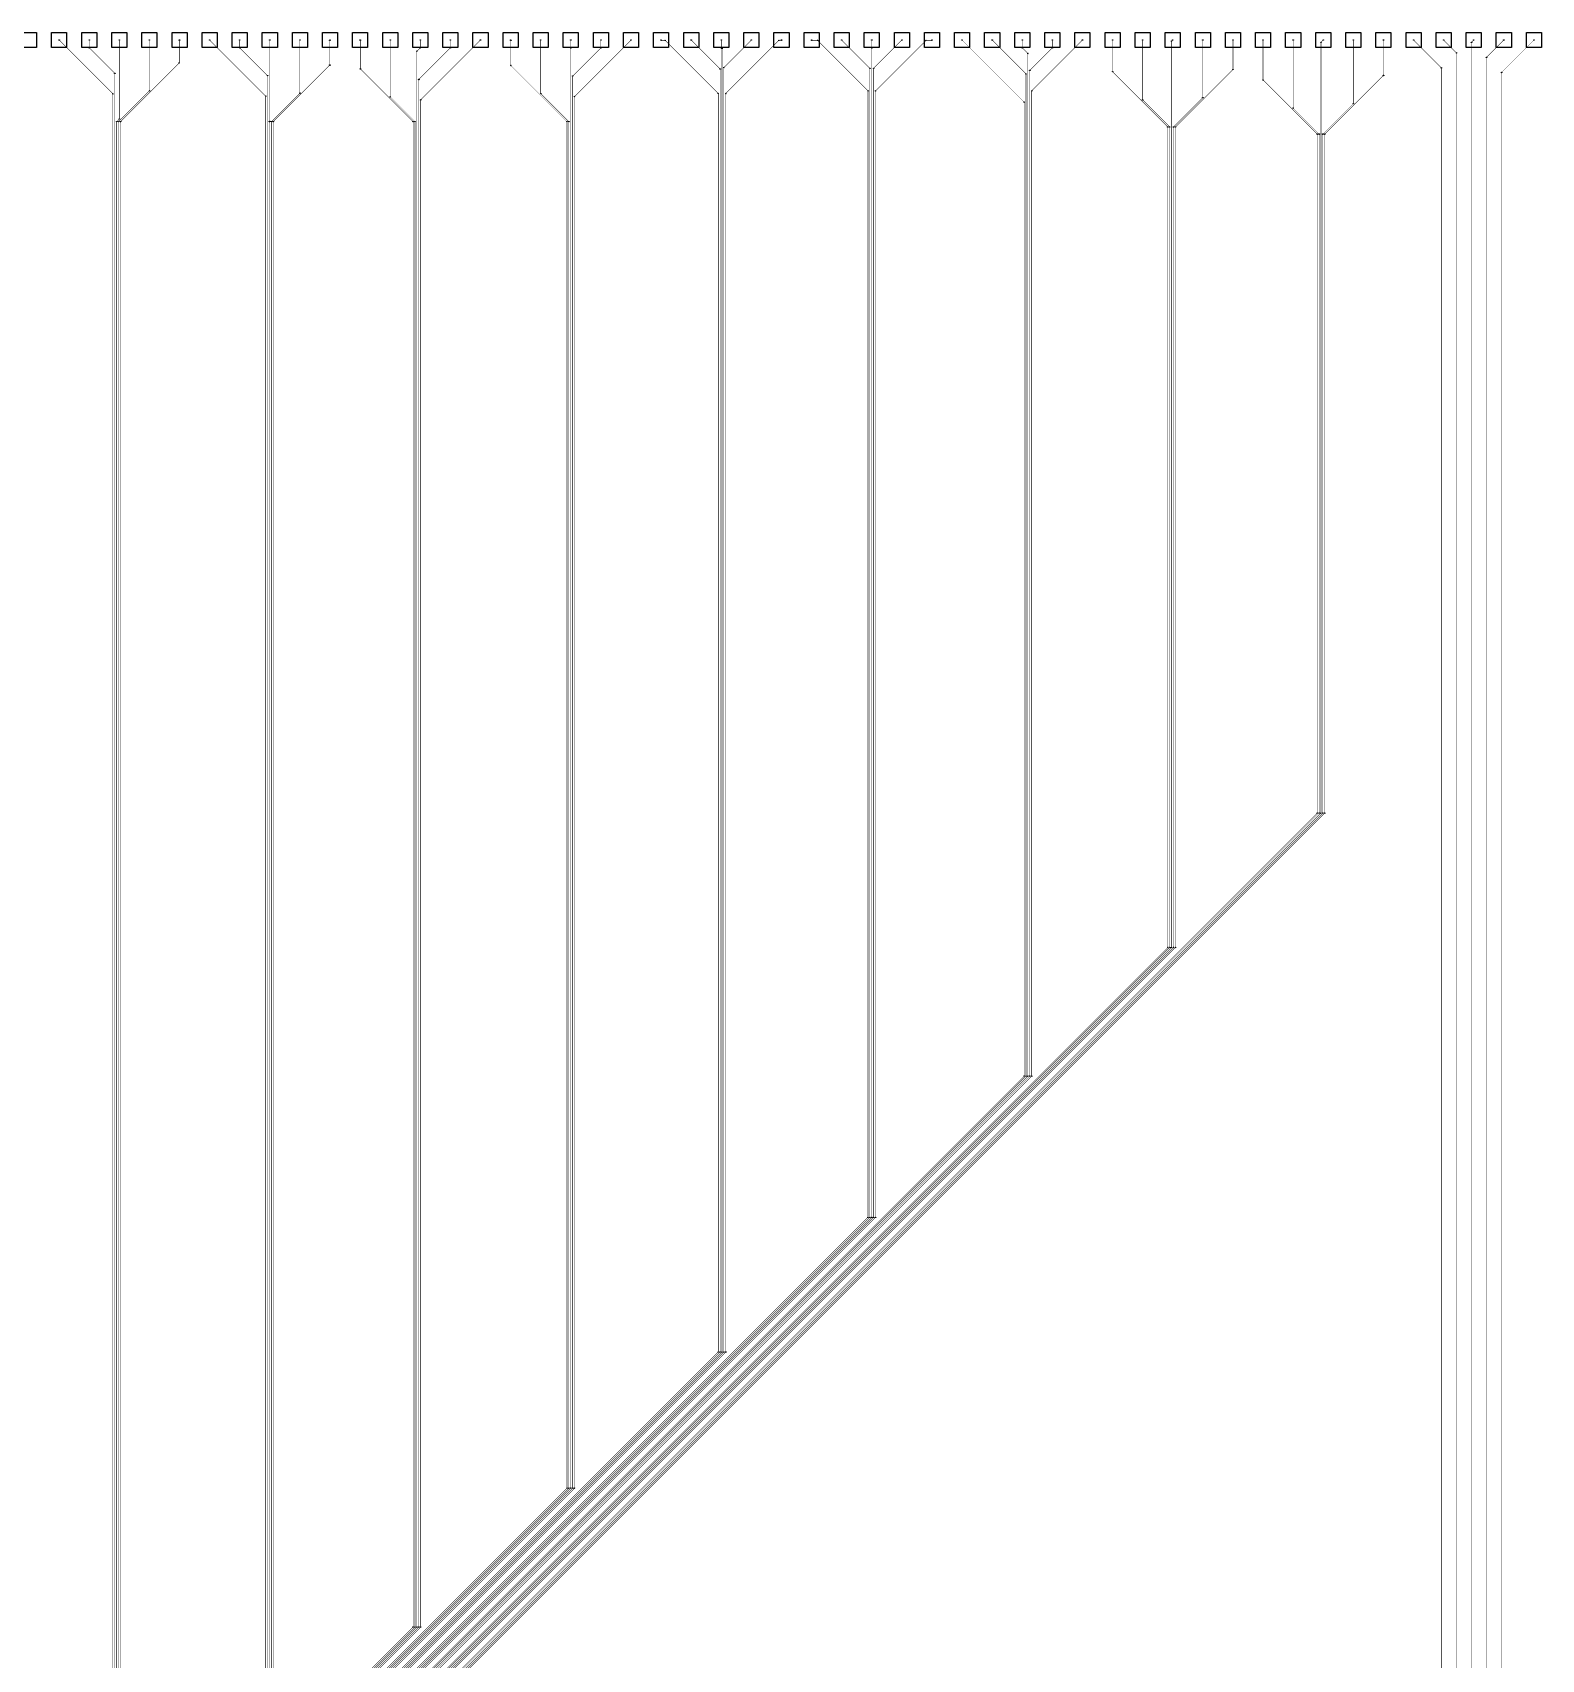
# Model space of a CAD drawing. Extents: x -21730 to 22170, y -18094 to 18606.
# Drawn here: x 243 to 10270, y 7795 to 18606 of the extents above; entities that cross this region are included whole.
import ezdxf

# ---------------------------------------------------------------- set-up
doc = ezdxf.new("R2010")
doc.units = 0
doc.layers.add('L0D0_0', color=1, linetype='CONTINUOUS')

# ---------------------------------------------------------------- blocks, each defined once
blk = doc.blocks.new('BOND_PADS__100__4')
at = {"layer": 'L0D0_0'}
for points in [[(-4, 99.5), (-4, 100.5), (-3, 100.5), (-3, 99.5)], [(-4, 97.5), (-4, 98.5), (-3, 98.5), (-3, 97.5)], [(-4, 95.5), (-4, 96.5), (-3, 96.5), (-3, 95.5)], [(-4, 93.5), (-4, 94.5), (-3, 94.5), (-3, 93.5)], [(-4, 91.5), (-4, 92.5), (-3, 92.5), (-3, 91.5)], [(-4, 89.5), (-4, 90.5), (-3, 90.5), (-3, 89.5)], [(-4, 87.5), (-4, 88.5), (-3, 88.5), (-3, 87.5)], [(-4, 85.5), (-4, 86.5), (-3, 86.5), (-3, 85.5)], [(-4, 83.5), (-4, 84.5), (-3, 84.5), (-3, 83.5)], [(-4, 81.5), (-4, 82.5), (-3, 82.5), (-3, 81.5)], [(-4, 79.5), (-4, 80.5), (-3, 80.5), (-3, 79.5)], [(-4, 77.5), (-4, 78.5), (-3, 78.5), (-3, 77.5)], [(-4, 75.5), (-4, 76.5), (-3, 76.5), (-3, 75.5)], [(-4, 73.5), (-4, 74.5), (-3, 74.5), (-3, 73.5)], [(-4, 71.5), (-4, 72.5), (-3, 72.5), (-3, 71.5)], [(-4, 69.5), (-4, 70.5), (-3, 70.5), (-3, 69.5)], [(-4, 67.5), (-4, 68.5), (-3, 68.5), (-3, 67.5)], [(-4, 65.5), (-4, 66.5), (-3, 66.5), (-3, 65.5)], [(-4, 63.5), (-4, 64.5), (-3, 64.5), (-3, 63.5)], [(-4, 61.5), (-4, 62.5), (-3, 62.5), (-3, 61.5)], [(-4, 59.5), (-4, 60.5), (-3, 60.5), (-3, 59.5)], [(-4, 57.5), (-4, 58.5), (-3, 58.5), (-3, 57.5)], [(-4, 55.5), (-4, 56.5), (-3, 56.5), (-3, 55.5)], [(-4, 53.5), (-4, 54.5), (-3, 54.5), (-3, 53.5)], [(-4, 51.5), (-4, 52.5), (-3, 52.5), (-3, 51.5)], [(-4, 49.5), (-4, 50.5), (-3, 50.5), (-3, 49.5)], [(-4, 47.5), (-4, 48.5), (-3, 48.5), (-3, 47.5)], [(-4, 45.5), (-4, 46.5), (-3, 46.5), (-3, 45.5)], [(-4, 43.5), (-4, 44.5), (-3, 44.5), (-3, 43.5)], [(-4, 41.5), (-4, 42.5), (-3, 42.5), (-3, 41.5)], [(-4, 39.5), (-4, 40.5), (-3, 40.5), (-3, 39.5)], [(-4, 37.5), (-4, 38.5), (-3, 38.5), (-3, 37.5)], [(-4, 35.5), (-4, 36.5), (-3, 36.5), (-3, 35.5)], [(-4, 33.5), (-4, 34.5), (-3, 34.5), (-3, 33.5)], [(-4, 31.5), (-4, 32.5), (-3, 32.5), (-3, 31.5)], [(-4, 29.5), (-4, 30.5), (-3, 30.5), (-3, 29.5)], [(-4, 27.5), (-4, 28.5), (-3, 28.5), (-3, 27.5)], [(-4, 25.5), (-4, 26.5), (-3, 26.5), (-3, 25.5)], [(-4, 23.5), (-4, 24.5), (-3, 24.5), (-3, 23.5)], [(-4, 21.5), (-4, 22.5), (-3, 22.5), (-3, 21.5)], [(-4, 19.5), (-4, 20.5), (-3, 20.5), (-3, 19.5)], [(-4, 17.5), (-4, 18.5), (-3, 18.5), (-3, 17.5)], [(-4, 15.5), (-4, 16.5), (-3, 16.5), (-3, 15.5)], [(-4, 13.5), (-4, 14.5), (-3, 14.5), (-3, 13.5)], [(-4, 11.5), (-4, 12.5), (-3, 12.5), (-3, 11.5)], [(-4, 9.5), (-4, 10.5), (-3, 10.5), (-3, 9.5)], [(-4, 7.5), (-4, 8.5), (-3, 8.5), (-3, 7.5)], [(-4, 5.5), (-4, 6.5), (-3, 6.5), (-3, 5.5)], [(-4, 3.5), (-4, 4.5), (-3, 4.5), (-3, 3.5)], [(-4, 1.5), (-4, 2.5), (-3, 2.5), (-3, 1.5)], [(-4, -0.5), (-4, 0.5), (-3, 0.5), (-3, -0.5)]]:
    blk.add_lwpolyline(points, close=True, dxfattribs=at)

msp = doc.modelspace()

# ---------------------------------------------------------------- linework, layer by layer
at = {"layer": 'L0D0_0', "const_width": 3}
for points in [[(420, 18556), (777.5, 18198.5)], [(620, 18504.5), (620, 18556)], [(620, 18504.5), (790, 18334.5)], [(820, 18031), (820, 18556)], [(1020, 18218.5), (1020, 18556)], [(1218.5, 18554.5), (1220, 18556)], [(1218.5, 18404.5), (1218.5, 18554.5)], [(1420, 18556), (1792.5, 18183.5)], [(1620, 18504.5), (1620, 18556)], [(1620, 18504.5), (1805, 18319.5)], [(1820, 18016), (1820, 18556)], [(2020, 18203.5), (2020, 18556)], [(2218.5, 18554.5), (2220, 18556)], [(2218.5, 18389.5), (2218.5, 18554.5)], [(2420, 18556), (2421.5, 18554.5)], [(2421.5, 18364.5), (2421.5, 18554.5)], [(2620, 18178.5), (2620, 18556)], [(2797.5, 18482), (2820, 18504.5)], [(2810, 18294.5), (3020, 18504.5)], [(2820, 18504.5), (2820, 18556)], [(2822.5, 18158.5), (3220, 18556)], [(3020, 18504.5), (3020, 18556)], [(3420, 18556), (3421.5, 18554.5)], [(3421.5, 18387), (3421.5, 18554.5)], [(3620, 18201), (3620, 18556)], [(3820, 18504.5), (3820, 18556)], [(3820, 8933.5), (3820, 18504.5)], [(3820, 18504.5), (3820, 18504.5)], [(3832.5, 18317), (4020, 18504.5)], [(3845, 18181), (4220, 18556)], [(4020, 18504.5), (4020, 18556)], [(4420, 18556), (4421.5, 18554.5)], [(4421.5, 18554.5), (4446.5, 18554.5)], [(4446.5, 18554.5), (4800, 18201)], [(4620, 18556), (4812.5, 18363.5)], [(4820, 18504.5), (4820, 18556)], [(4820, 18504.5), (4825, 18499.5)], [(4825, 9838.5), (4825, 18499.5)], [(4837.5, 18373.5), (5020, 18556)], [(4850, 18201), (5203.5, 18554.5)], [(5203.5, 18554.5), (5218.5, 18554.5)], [(5218.5, 18554.5), (5220, 18556)], [(5420, 18556), (5421.5, 18554.5)], [(5421.5, 18554.5), (5459, 18554.5)], [(5459, 18554.5), (5795, 18218.5)], [(5620, 18556), (5807.5, 18368.5)], [(5820, 18504.5), (5820, 18556)], [(5820, 10733.5), (5820, 18504.5)], [(5820, 18504.5), (5820, 18504.5)], [(5832.5, 18368.5), (6020, 18556)], [(5845, 18218.5), (6181, 18554.5)], [(6181, 18554.5), (6218.5, 18554.5)], [(6218.5, 18554.5), (6220, 18556)], [(6420, 18556), (6832.6, 18143.4)], [(6620, 18556), (6845.1, 18330.9)], [(6820, 18504.5), (6820, 18556)], [(6820, 18504.5), (6857.6, 18466.9)], [(6870.1, 18354.6), (7020, 18504.5)], [(6882.6, 18218.6), (7220, 18556)], [(7020, 18504.5), (7020, 18556)], [(7420, 18346), (7420, 18556)], [(7620, 18158.5), (7620, 18556)], [(7812.5, 18548.5), (7820, 18556)], [(7812.5, 12526), (7812.5, 18548.5)], [(8020, 18173.5), (8020, 18556)], [(8220, 18361), (8220, 18556)], [(8420, 18291), (8420, 18556)], [(8620, 18103.5), (8620, 18556)], [(8805, 18541), (8820, 18556)], [(8805, 13418.5), (8805, 18541)], [(9020, 18133.5), (9020, 18556)], [(9220, 18321), (9220, 18556)], [(9420, 18556), (9605, 18371)], [(9620, 18556), (9705, 18471)], [(9805, 18541), (9820, 18556)], [(9805, 6041), (9805, 18541)], [(9905, 18441), (10020, 18556)], [(10005, 18341), (10220, 18556)], [(827.5, 18013.5), (1218.5, 18404.5)], [(1842.5, 18013.5), (2218.5, 18389.5)], [(2797.5, 8011), (2797.5, 18482)], [(3421.5, 18387), (3795, 18013.5)], [(6857.6, 11671.1), (6857.6, 18466.9)], [(9705, 6047.5), (9705, 18471)], [(9905, 6041), (9905, 18441)], [(790, 6216), (790, 18334.5)], [(1805, 7131), (1805, 18319.5)], [(2421.5, 18364.5), (2772.5, 18013.5)], [(2810, 8011), (2810, 18294.5)], [(3832.5, 8933.5), (3832.5, 18317)], [(4812.5, 9838.5), (4812.5, 18363.5)], [(4837.5, 9838.5), (4837.5, 18373.5)], [(5807.5, 10733.5), (5807.5, 18368.5)], [(5832.5, 10733.5), (5832.5, 18368.5)], [(6845.1, 11671.1), (6845.1, 18330.9)], [(6870.1, 11671.1), (6870.1, 18354.6)], [(7420, 18346), (7787.5, 17978.5)], [(7837.5, 17978.5), (8220, 18361)], [(8420, 18291), (8780, 17931)], [(8830, 17931), (9220, 18321)], [(9605, 6047.5), (9605, 18371)], [(10005, 6041), (10005, 18341)], [(777.5, 6216), (777.5, 18198.5)], [(815, 18013.5), (1020, 18218.5)], [(1792.5, 7131), (1792.5, 18183.5)], [(1830, 18013.5), (2020, 18203.5)], [(2620, 18178.5), (2785, 18013.5)], [(3620, 18201), (3807.5, 18013.5)], [(3845, 8933.5), (3845, 18181)], [(4800, 9838.5), (4800, 18201)], [(4850, 9838.5), (4850, 18201)], [(5795, 10733.5), (5795, 18218.5)], [(5845, 10733.5), (5845, 18218.5)], [(6882.6, 11671.1), (6882.6, 18218.6)], [(7825, 17978.5), (8020, 18173.5)], [(2822.5, 8011), (2822.5, 18158.5)], [(6832.6, 11671.1), (6832.6, 18143.4)], [(7620, 18158.5), (7800, 17978.5)], [(8620, 18103.5), (8792.5, 17931)], [(8817.5, 17931), (9020, 18133.5)], [(802.5, 18013.5), (820, 18031)], [(802.5, 6216), (802.5, 18013.5)], [(815, 6216), (815, 18013.5)], [(827.5, 6216), (827.5, 18013.5)], [(1817.5, 18013.5), (1820, 18016)], [(1817.5, 7131), (1817.5, 18013.5)], [(1830, 7131), (1830, 18013.5)], [(1842.5, 7131), (1842.5, 18013.5)], [(2772.5, 8011), (2772.5, 18013.5)], [(2785, 8011), (2785, 18013.5)], [(3795, 8933.5), (3795, 18013.5)], [(3807.5, 8933.5), (3807.5, 18013.5)], [(7787.5, 12526), (7787.5, 17978.5)], [(7800, 12526), (7800, 17978.5)], [(7825, 12526), (7825, 17978.5)], [(7837.5, 12526), (7837.5, 17978.5)], [(8780, 13418.5), (8780, 17931)], [(8792.5, 13418.5), (8792.5, 17931)], [(8817.5, 13418.5), (8817.5, 17931)], [(8830, 13418.5), (8830, 17931)], [(1095, 5733.5), (8780, 13418.5)], [(1107.5, 5733.5), (8792.5, 13418.5)], [(1120, 5733.5), (8805, 13418.5)], [(1132.5, 5733.5), (8817.5, 13418.5)], [(1145, 5733.5), (8830, 13418.5)], [(995, 5733.5), (7787.5, 12526)], [(1007.5, 5733.5), (7800, 12526)], [(1020, 5733.5), (7812.5, 12526)], [(1032.5, 5733.5), (7825, 12526)], [(1045, 5733.5), (7837.5, 12526)], [(895, 5733.5), (6832.6, 11671.1)], [(907.5, 5733.5), (6845.1, 11671.1)], [(920, 5733.5), (6857.6, 11671.1)], [(932.5, 5733.5), (6870.1, 11671.1)], [(945, 5733.5), (6882.6, 11671.1)], [(795, 5733.5), (5795, 10733.5)], [(807.5, 5733.5), (5807.5, 10733.5)], [(820, 5733.5), (5820, 10733.5)], [(832.5, 5733.5), (5832.5, 10733.5)], [(845, 5733.5), (5845, 10733.5)], [(695, 5733.5), (4800, 9838.5)], [(707.5, 5733.5), (4812.5, 9838.5)], [(720, 5733.5), (4825, 9838.5)], [(732.5, 5733.5), (4837.5, 9838.5)], [(745, 5733.5), (4850, 9838.5)], [(595, 5733.5), (3795, 8933.5)], [(607.5, 5733.5), (3807.5, 8933.5)], [(620, 5733.5), (3820, 8933.5)], [(632.5, 5733.5), (3832.5, 8933.5)], [(645, 5733.5), (3845, 8933.5)], [(495, 5733.5), (2772.5, 8011)], [(507.5, 5733.5), (2785, 8011)], [(520, 5733.5), (2797.5, 8011)], [(532.5, 5733.5), (2810, 8011)], [(545, 5733.5), (2822.5, 8011)]]:
    msp.add_lwpolyline(points, dxfattribs=at)
at = {"layer": 'L0D0_0'}
for points in [[(420, 18554.3), (418.6, 18555.2), (418.6, 18556.8), (420, 18557.7), (421.5, 18556.8), (421.5, 18555.2)], [(620, 18554.3), (618.6, 18555.2), (618.6, 18556.8), (620, 18557.7), (621.5, 18556.8), (621.5, 18555.2)], [(620, 18502.8), (618.6, 18503.7), (618.6, 18505.3), (620, 18506.2), (621.5, 18505.3), (621.5, 18503.7)], [(620, 18502.8), (618.6, 18503.7), (618.6, 18505.3), (620, 18506.2), (621.5, 18505.3), (621.5, 18503.7)], [(820, 18554.3), (818.6, 18555.2), (818.6, 18556.8), (820, 18557.7), (821.5, 18556.8), (821.5, 18555.2)], [(1020, 18554.3), (1018.6, 18555.2), (1018.6, 18556.8), (1020, 18557.7), (1021.5, 18556.8), (1021.5, 18555.2)], [(1218.5, 18552.8), (1217.1, 18553.7), (1217.1, 18555.3), (1218.5, 18556.2), (1220, 18555.3), (1220, 18553.7)], [(1218.5, 18552.8), (1217.1, 18553.7), (1217.1, 18555.3), (1218.5, 18556.2), (1220, 18555.3), (1220, 18553.7)], [(1220, 18554.3), (1218.6, 18555.2), (1218.6, 18556.8), (1220, 18557.7), (1221.5, 18556.8), (1221.5, 18555.2)], [(1420, 18554.3), (1418.6, 18555.2), (1418.6, 18556.8), (1420, 18557.7), (1421.5, 18556.8), (1421.5, 18555.2)], [(1620, 18554.3), (1618.6, 18555.2), (1618.6, 18556.8), (1620, 18557.7), (1621.5, 18556.8), (1621.5, 18555.2)], [(1620, 18502.8), (1618.6, 18503.7), (1618.6, 18505.3), (1620, 18506.2), (1621.5, 18505.3), (1621.5, 18503.7)], [(1620, 18502.8), (1618.6, 18503.7), (1618.6, 18505.3), (1620, 18506.2), (1621.5, 18505.3), (1621.5, 18503.7)], [(1820, 18554.3), (1818.6, 18555.2), (1818.6, 18556.8), (1820, 18557.7), (1821.5, 18556.8), (1821.5, 18555.2)], [(2020, 18554.3), (2018.6, 18555.2), (2018.6, 18556.8), (2020, 18557.7), (2021.5, 18556.8), (2021.5, 18555.2)], [(2218.5, 18552.8), (2217.1, 18553.7), (2217.1, 18555.3), (2218.5, 18556.2), (2220, 18555.3), (2220, 18553.7)], [(2218.5, 18552.8), (2217.1, 18553.7), (2217.1, 18555.3), (2218.5, 18556.2), (2220, 18555.3), (2220, 18553.7)], [(2220, 18554.3), (2218.6, 18555.2), (2218.6, 18556.8), (2220, 18557.7), (2221.5, 18556.8), (2221.5, 18555.2)], [(2420, 18554.3), (2418.6, 18555.2), (2418.6, 18556.8), (2420, 18557.7), (2421.5, 18556.8), (2421.5, 18555.2)], [(2421.5, 18552.8), (2420.1, 18553.7), (2420.1, 18555.3), (2421.5, 18556.2), (2423, 18555.3), (2423, 18553.7)], [(2421.5, 18552.8), (2420.1, 18553.7), (2420.1, 18555.3), (2421.5, 18556.2), (2423, 18555.3), (2423, 18553.7)], [(2620, 18554.3), (2618.6, 18555.2), (2618.6, 18556.8), (2620, 18557.7), (2621.5, 18556.8), (2621.5, 18555.2)], [(2820, 18554.3), (2818.6, 18555.2), (2818.6, 18556.8), (2820, 18557.7), (2821.5, 18556.8), (2821.5, 18555.2)], [(2820, 18502.8), (2818.6, 18503.7), (2818.6, 18505.3), (2820, 18506.2), (2821.5, 18505.3), (2821.5, 18503.7)], [(2820, 18502.8), (2818.6, 18503.7), (2818.6, 18505.3), (2820, 18506.2), (2821.5, 18505.3), (2821.5, 18503.7)], [(3020, 18554.3), (3018.6, 18555.2), (3018.6, 18556.8), (3020, 18557.7), (3021.5, 18556.8), (3021.5, 18555.2)], [(3020, 18502.8), (3018.6, 18503.7), (3018.6, 18505.3), (3020, 18506.2), (3021.5, 18505.3), (3021.5, 18503.7)], [(3020, 18502.8), (3018.6, 18503.7), (3018.6, 18505.3), (3020, 18506.2), (3021.5, 18505.3), (3021.5, 18503.7)], [(3220, 18554.3), (3218.6, 18555.2), (3218.6, 18556.8), (3220, 18557.7), (3221.5, 18556.8), (3221.5, 18555.2)], [(3420, 18554.3), (3418.6, 18555.2), (3418.6, 18556.8), (3420, 18557.7), (3421.5, 18556.8), (3421.5, 18555.2)], [(3421.5, 18552.8), (3420.1, 18553.7), (3420.1, 18555.3), (3421.5, 18556.2), (3423, 18555.3), (3423, 18553.7)], [(3421.5, 18552.8), (3420.1, 18553.7), (3420.1, 18555.3), (3421.5, 18556.2), (3423, 18555.3), (3423, 18553.7)], [(3620, 18554.3), (3618.6, 18555.2), (3618.6, 18556.8), (3620, 18557.7), (3621.5, 18556.8), (3621.5, 18555.2)], [(3820, 18554.3), (3818.6, 18555.2), (3818.6, 18556.8), (3820, 18557.7), (3821.5, 18556.8), (3821.5, 18555.2)], [(3820, 18502.8), (3818.6, 18503.7), (3818.6, 18505.3), (3820, 18506.2), (3821.5, 18505.3), (3821.5, 18503.7)], [(3820, 18502.8), (3818.6, 18503.7), (3818.6, 18505.3), (3820, 18506.2), (3821.5, 18505.3), (3821.5, 18503.7)], [(3820, 18502.8), (3818.6, 18503.7), (3818.6, 18505.3), (3820, 18506.2), (3821.5, 18505.3), (3821.5, 18503.7)], [(3820, 18502.8), (3818.6, 18503.7), (3818.6, 18505.3), (3820, 18506.2), (3821.5, 18505.3), (3821.5, 18503.7)], [(4020, 18554.3), (4018.6, 18555.2), (4018.6, 18556.8), (4020, 18557.7), (4021.5, 18556.8), (4021.5, 18555.2)], [(4020, 18502.8), (4018.6, 18503.7), (4018.6, 18505.3), (4020, 18506.2), (4021.5, 18505.3), (4021.5, 18503.7)], [(4020, 18502.8), (4018.6, 18503.7), (4018.6, 18505.3), (4020, 18506.2), (4021.5, 18505.3), (4021.5, 18503.7)], [(4220, 18554.3), (4218.6, 18555.2), (4218.6, 18556.8), (4220, 18557.7), (4221.5, 18556.8), (4221.5, 18555.2)], [(4420, 18554.3), (4418.6, 18555.2), (4418.6, 18556.8), (4420, 18557.7), (4421.5, 18556.8), (4421.5, 18555.2)], [(4421.5, 18552.8), (4420.1, 18553.7), (4420.1, 18555.3), (4421.5, 18556.2), (4423, 18555.3), (4423, 18553.7)], [(4421.5, 18552.8), (4420.1, 18553.7), (4420.1, 18555.3), (4421.5, 18556.2), (4423, 18555.3), (4423, 18553.7)], [(4446.5, 18552.8), (4445.1, 18553.7), (4445.1, 18555.3), (4446.5, 18556.2), (4448, 18555.3), (4448, 18553.7)], [(4446.5, 18552.8), (4445.1, 18553.7), (4445.1, 18555.3), (4446.5, 18556.2), (4448, 18555.3), (4448, 18553.7)], [(4620, 18554.3), (4618.6, 18555.2), (4618.6, 18556.8), (4620, 18557.7), (4621.5, 18556.8), (4621.5, 18555.2)], [(4820, 18554.3), (4818.6, 18555.2), (4818.6, 18556.8), (4820, 18557.7), (4821.5, 18556.8), (4821.5, 18555.2)], [(4820, 18502.8), (4818.6, 18503.7), (4818.6, 18505.3), (4820, 18506.2), (4821.5, 18505.3), (4821.5, 18503.7)], [(4820, 18502.8), (4818.6, 18503.7), (4818.6, 18505.3), (4820, 18506.2), (4821.5, 18505.3), (4821.5, 18503.7)], [(4825, 18497.8), (4823.6, 18498.7), (4823.6, 18500.3), (4825, 18501.2), (4826.5, 18500.3), (4826.5, 18498.7)], [(4825, 18497.8), (4823.6, 18498.7), (4823.6, 18500.3), (4825, 18501.2), (4826.5, 18500.3), (4826.5, 18498.7)], [(5020, 18554.3), (5018.6, 18555.2), (5018.6, 18556.8), (5020, 18557.7), (5021.5, 18556.8), (5021.5, 18555.2)], [(5203.5, 18552.8), (5202, 18553.7), (5202, 18555.3), (5203.5, 18556.2), (5204.9, 18555.3), (5204.9, 18553.7)], [(5203.5, 18552.8), (5202, 18553.7), (5202, 18555.3), (5203.5, 18556.2), (5204.9, 18555.3), (5204.9, 18553.7)], [(5218.5, 18552.8), (5217.1, 18553.7), (5217.1, 18555.3), (5218.5, 18556.2), (5220, 18555.3), (5220, 18553.7)], [(5218.5, 18552.8), (5217.1, 18553.7), (5217.1, 18555.3), (5218.5, 18556.2), (5220, 18555.3), (5220, 18553.7)], [(5220, 18554.3), (5218.6, 18555.2), (5218.6, 18556.8), (5220, 18557.7), (5221.5, 18556.8), (5221.5, 18555.2)], [(5420, 18554.3), (5418.6, 18555.2), (5418.6, 18556.8), (5420, 18557.7), (5421.5, 18556.8), (5421.5, 18555.2)], [(5421.5, 18552.8), (5420.1, 18553.7), (5420.1, 18555.3), (5421.5, 18556.2), (5423, 18555.3), (5423, 18553.7)], [(5421.5, 18552.8), (5420.1, 18553.7), (5420.1, 18555.3), (5421.5, 18556.2), (5423, 18555.3), (5423, 18553.7)], [(5459, 18552.8), (5457.6, 18553.7), (5457.6, 18555.3), (5459, 18556.2), (5460.5, 18555.3), (5460.5, 18553.7)], [(5459, 18552.8), (5457.6, 18553.7), (5457.6, 18555.3), (5459, 18556.2), (5460.5, 18555.3), (5460.5, 18553.7)], [(5620, 18554.3), (5618.6, 18555.2), (5618.6, 18556.8), (5620, 18557.7), (5621.5, 18556.8), (5621.5, 18555.2)], [(5820, 18554.3), (5818.6, 18555.2), (5818.6, 18556.8), (5820, 18557.7), (5821.5, 18556.8), (5821.5, 18555.2)], [(5820, 18502.8), (5818.6, 18503.7), (5818.6, 18505.3), (5820, 18506.2), (5821.5, 18505.3), (5821.5, 18503.7)], [(5820, 18502.8), (5818.6, 18503.7), (5818.6, 18505.3), (5820, 18506.2), (5821.5, 18505.3), (5821.5, 18503.7)], [(5820, 18502.8), (5818.6, 18503.7), (5818.6, 18505.3), (5820, 18506.2), (5821.5, 18505.3), (5821.5, 18503.7)], [(5820, 18502.8), (5818.6, 18503.7), (5818.6, 18505.3), (5820, 18506.2), (5821.5, 18505.3), (5821.5, 18503.7)], [(6020, 18554.3), (6018.6, 18555.2), (6018.6, 18556.8), (6020, 18557.7), (6021.5, 18556.8), (6021.5, 18555.2)], [(6181, 18552.8), (6179.5, 18553.7), (6179.5, 18555.3), (6181, 18556.2), (6182.4, 18555.3), (6182.4, 18553.7)], [(6181, 18552.8), (6179.5, 18553.7), (6179.5, 18555.3), (6181, 18556.2), (6182.4, 18555.3), (6182.4, 18553.7)], [(6218.5, 18552.8), (6217.1, 18553.7), (6217.1, 18555.3), (6218.5, 18556.2), (6220, 18555.3), (6220, 18553.7)], [(6218.5, 18552.8), (6217.1, 18553.7), (6217.1, 18555.3), (6218.5, 18556.2), (6220, 18555.3), (6220, 18553.7)], [(6220, 18554.3), (6218.6, 18555.2), (6218.6, 18556.8), (6220, 18557.7), (6221.5, 18556.8), (6221.5, 18555.2)], [(6420, 18554.3), (6418.6, 18555.2), (6418.6, 18556.8), (6420, 18557.7), (6421.5, 18556.8), (6421.5, 18555.2)], [(6620, 18554.3), (6618.6, 18555.2), (6618.6, 18556.8), (6620, 18557.7), (6621.5, 18556.8), (6621.5, 18555.2)], [(6820, 18554.3), (6818.6, 18555.2), (6818.6, 18556.8), (6820, 18557.7), (6821.5, 18556.8), (6821.5, 18555.2)], [(6820, 18502.8), (6818.6, 18503.7), (6818.6, 18505.3), (6820, 18506.2), (6821.5, 18505.3), (6821.5, 18503.7)], [(6820, 18502.8), (6818.6, 18503.7), (6818.6, 18505.3), (6820, 18506.2), (6821.5, 18505.3), (6821.5, 18503.7)], [(7020, 18554.3), (7018.6, 18555.2), (7018.6, 18556.8), (7020, 18557.7), (7021.5, 18556.8), (7021.5, 18555.2)], [(7020, 18502.8), (7018.6, 18503.7), (7018.6, 18505.3), (7020, 18506.2), (7021.5, 18505.3), (7021.5, 18503.7)], [(7020, 18502.8), (7018.6, 18503.7), (7018.6, 18505.3), (7020, 18506.2), (7021.5, 18505.3), (7021.5, 18503.7)], [(7220, 18554.3), (7218.6, 18555.2), (7218.6, 18556.8), (7220, 18557.7), (7221.5, 18556.8), (7221.5, 18555.2)], [(7420, 18554.3), (7418.6, 18555.2), (7418.6, 18556.8), (7420, 18557.7), (7421.5, 18556.8), (7421.5, 18555.2)], [(7620, 18554.3), (7618.6, 18555.2), (7618.6, 18556.8), (7620, 18557.7), (7621.5, 18556.8), (7621.5, 18555.2)], [(7812.5, 18546.8), (7811, 18547.7), (7811, 18549.3), (7812.5, 18550.2), (7813.9, 18549.3), (7813.9, 18547.7)], [(7812.5, 18546.8), (7811, 18547.7), (7811, 18549.3), (7812.5, 18550.2), (7813.9, 18549.3), (7813.9, 18547.7)], [(7820, 18554.3), (7818.6, 18555.2), (7818.6, 18556.8), (7820, 18557.7), (7821.5, 18556.8), (7821.5, 18555.2)], [(8020, 18554.3), (8018.6, 18555.2), (8018.6, 18556.8), (8020, 18557.7), (8021.5, 18556.8), (8021.5, 18555.2)], [(8220, 18554.3), (8218.6, 18555.2), (8218.6, 18556.8), (8220, 18557.7), (8221.5, 18556.8), (8221.5, 18555.2)], [(8420, 18554.3), (8418.6, 18555.2), (8418.6, 18556.8), (8420, 18557.7), (8421.5, 18556.8), (8421.5, 18555.2)], [(8620, 18554.3), (8618.6, 18555.2), (8618.6, 18556.8), (8620, 18557.7), (8621.5, 18556.8), (8621.5, 18555.2)], [(8805, 18539.3), (8803.5, 18540.2), (8803.5, 18541.8), (8805, 18542.7), (8806.4, 18541.8), (8806.4, 18540.2)], [(8805, 18539.3), (8803.5, 18540.2), (8803.5, 18541.8), (8805, 18542.7), (8806.4, 18541.8), (8806.4, 18540.2)], [(8820, 18554.3), (8818.6, 18555.2), (8818.6, 18556.8), (8820, 18557.7), (8821.5, 18556.8), (8821.5, 18555.2)], [(9020, 18554.3), (9018.6, 18555.2), (9018.6, 18556.8), (9020, 18557.7), (9021.5, 18556.8), (9021.5, 18555.2)], [(9220, 18554.3), (9218.6, 18555.2), (9218.6, 18556.8), (9220, 18557.7), (9221.5, 18556.8), (9221.5, 18555.2)], [(9420, 18554.3), (9418.6, 18555.2), (9418.6, 18556.8), (9420, 18557.7), (9421.5, 18556.8), (9421.5, 18555.2)], [(9620, 18554.3), (9618.6, 18555.2), (9618.6, 18556.8), (9620, 18557.7), (9621.5, 18556.8), (9621.5, 18555.2)], [(9805, 18539.3), (9803.6, 18540.2), (9803.6, 18541.8), (9805, 18542.7), (9806.5, 18541.8), (9806.5, 18540.2)], [(9805, 18539.3), (9803.6, 18540.2), (9803.6, 18541.8), (9805, 18542.7), (9806.5, 18541.8), (9806.5, 18540.2)], [(9820, 18554.3), (9818.6, 18555.2), (9818.6, 18556.8), (9820, 18557.7), (9821.5, 18556.8), (9821.5, 18555.2)], [(10020, 18554.3), (10018.6, 18555.2), (10018.6, 18556.8), (10020, 18557.7), (10021.5, 18556.8), (10021.5, 18555.2)], [(10220, 18554.3), (10218.6, 18555.2), (10218.6, 18556.8), (10220, 18557.7), (10221.5, 18556.8), (10221.5, 18555.2)], [(1218.5, 18402.8), (1217.1, 18403.7), (1217.1, 18405.3), (1218.5, 18406.2), (1220, 18405.3), (1220, 18403.7)], [(1218.5, 18402.8), (1217.1, 18403.7), (1217.1, 18405.3), (1218.5, 18406.2), (1220, 18405.3), (1220, 18403.7)], [(2218.5, 18387.8), (2217.1, 18388.7), (2217.1, 18390.3), (2218.5, 18391.2), (2220, 18390.3), (2220, 18388.7)], [(2218.5, 18387.8), (2217.1, 18388.7), (2217.1, 18390.3), (2218.5, 18391.2), (2220, 18390.3), (2220, 18388.7)], [(2797.5, 18480.3), (2796.1, 18481.2), (2796.1, 18482.8), (2797.5, 18483.7), (2799, 18482.8), (2799, 18481.2)], [(2797.5, 18480.3), (2796.1, 18481.2), (2796.1, 18482.8), (2797.5, 18483.7), (2799, 18482.8), (2799, 18481.2)], [(3421.5, 18385.3), (3420.1, 18386.2), (3420.1, 18387.8), (3421.5, 18388.7), (3423, 18387.8), (3423, 18386.2)], [(3421.5, 18385.3), (3420.1, 18386.2), (3420.1, 18387.8), (3421.5, 18388.7), (3423, 18387.8), (3423, 18386.2)], [(6857.6, 18465.3), (6856.1, 18466.1), (6856.1, 18467.8), (6857.6, 18468.6), (6859, 18467.8), (6859, 18466.1)], [(6857.6, 18465.3), (6856.1, 18466.1), (6856.1, 18467.8), (6857.6, 18468.6), (6859, 18467.8), (6859, 18466.1)], [(9705, 18469.3), (9703.6, 18470.2), (9703.6, 18471.8), (9705, 18472.7), (9706.5, 18471.8), (9706.5, 18470.2)], [(9705, 18469.3), (9703.6, 18470.2), (9703.6, 18471.8), (9705, 18472.7), (9706.5, 18471.8), (9706.5, 18470.2)], [(9905, 18439.3), (9903.6, 18440.2), (9903.6, 18441.8), (9905, 18442.7), (9906.5, 18441.8), (9906.5, 18440.2)], [(9905, 18439.3), (9903.6, 18440.2), (9903.6, 18441.8), (9905, 18442.7), (9906.5, 18441.8), (9906.5, 18440.2)], [(790, 18332.8), (788.5, 18333.7), (788.5, 18335.3), (790, 18336.2), (791.4, 18335.3), (791.4, 18333.7)], [(790, 18332.8), (788.5, 18333.7), (788.5, 18335.3), (790, 18336.2), (791.4, 18335.3), (791.4, 18333.7)], [(1805, 18317.8), (1803.5, 18318.7), (1803.5, 18320.3), (1805, 18321.2), (1806.4, 18320.3), (1806.4, 18318.7)], [(1805, 18317.8), (1803.5, 18318.7), (1803.5, 18320.3), (1805, 18321.2), (1806.4, 18320.3), (1806.4, 18318.7)], [(2421.5, 18362.8), (2420.1, 18363.7), (2420.1, 18365.3), (2421.5, 18366.2), (2423, 18365.3), (2423, 18363.7)], [(2421.5, 18362.8), (2420.1, 18363.7), (2420.1, 18365.3), (2421.5, 18366.2), (2423, 18365.3), (2423, 18363.7)], [(2810, 18292.8), (2808.5, 18293.7), (2808.5, 18295.3), (2810, 18296.2), (2811.4, 18295.3), (2811.4, 18293.7)], [(2810, 18292.8), (2808.5, 18293.7), (2808.5, 18295.3), (2810, 18296.2), (2811.4, 18295.3), (2811.4, 18293.7)], [(3832.5, 18315.3), (3831.1, 18316.2), (3831.1, 18317.8), (3832.5, 18318.7), (3834, 18317.8), (3834, 18316.2)], [(3832.5, 18315.3), (3831.1, 18316.2), (3831.1, 18317.8), (3832.5, 18318.7), (3834, 18317.8), (3834, 18316.2)], [(4812.5, 18361.8), (4811, 18362.7), (4811, 18364.3), (4812.5, 18365.2), (4813.9, 18364.3), (4813.9, 18362.7)], [(4812.5, 18361.8), (4811, 18362.7), (4811, 18364.3), (4812.5, 18365.2), (4813.9, 18364.3), (4813.9, 18362.7)], [(4837.5, 18371.8), (4836.1, 18372.7), (4836.1, 18374.3), (4837.5, 18375.2), (4839, 18374.3), (4839, 18372.7)], [(4837.5, 18371.8), (4836.1, 18372.7), (4836.1, 18374.3), (4837.5, 18375.2), (4839, 18374.3), (4839, 18372.7)], [(5807.5, 18366.8), (5806, 18367.7), (5806, 18369.3), (5807.5, 18370.2), (5808.9, 18369.3), (5808.9, 18367.7)], [(5807.5, 18366.8), (5806, 18367.7), (5806, 18369.3), (5807.5, 18370.2), (5808.9, 18369.3), (5808.9, 18367.7)], [(5832.5, 18366.8), (5831.1, 18367.7), (5831.1, 18369.3), (5832.5, 18370.2), (5834, 18369.3), (5834, 18367.7)], [(5832.5, 18366.8), (5831.1, 18367.7), (5831.1, 18369.3), (5832.5, 18370.2), (5834, 18369.3), (5834, 18367.7)], [(6845.1, 18329.3), (6843.6, 18330.1), (6843.6, 18331.8), (6845.1, 18332.6), (6846.5, 18331.8), (6846.5, 18330.1)], [(6845.1, 18329.3), (6843.6, 18330.1), (6843.6, 18331.8), (6845.1, 18332.6), (6846.5, 18331.8), (6846.5, 18330.1)], [(6870.1, 18352.9), (6868.6, 18353.7), (6868.6, 18355.4), (6870.1, 18356.2), (6871.5, 18355.4), (6871.5, 18353.7)], [(6870.1, 18352.9), (6868.6, 18353.7), (6868.6, 18355.4), (6870.1, 18356.2), (6871.5, 18355.4), (6871.5, 18353.7)], [(7420, 18344.3), (7418.6, 18345.2), (7418.6, 18346.8), (7420, 18347.7), (7421.5, 18346.8), (7421.5, 18345.2)], [(7420, 18344.3), (7418.6, 18345.2), (7418.6, 18346.8), (7420, 18347.7), (7421.5, 18346.8), (7421.5, 18345.2)], [(8220, 18359.3), (8218.6, 18360.2), (8218.6, 18361.8), (8220, 18362.7), (8221.5, 18361.8), (8221.5, 18360.2)], [(8220, 18359.3), (8218.6, 18360.2), (8218.6, 18361.8), (8220, 18362.7), (8221.5, 18361.8), (8221.5, 18360.2)], [(8420, 18289.3), (8418.6, 18290.2), (8418.6, 18291.8), (8420, 18292.7), (8421.5, 18291.8), (8421.5, 18290.2)], [(8420, 18289.3), (8418.6, 18290.2), (8418.6, 18291.8), (8420, 18292.7), (8421.5, 18291.8), (8421.5, 18290.2)], [(9220, 18319.3), (9218.6, 18320.2), (9218.6, 18321.8), (9220, 18322.7), (9221.5, 18321.8), (9221.5, 18320.2)], [(9220, 18319.3), (9218.6, 18320.2), (9218.6, 18321.8), (9220, 18322.7), (9221.5, 18321.8), (9221.5, 18320.2)], [(9605, 18369.3), (9603.6, 18370.2), (9603.6, 18371.8), (9605, 18372.7), (9606.5, 18371.8), (9606.5, 18370.2)], [(9605, 18369.3), (9603.6, 18370.2), (9603.6, 18371.8), (9605, 18372.7), (9606.5, 18371.8), (9606.5, 18370.2)], [(10005, 18339.3), (10003.6, 18340.2), (10003.6, 18341.8), (10005, 18342.7), (10006.5, 18341.8), (10006.5, 18340.2)], [(10005, 18339.3), (10003.6, 18340.2), (10003.6, 18341.8), (10005, 18342.7), (10006.5, 18341.8), (10006.5, 18340.2)], [(777.5, 18196.8), (776, 18197.7), (776, 18199.3), (777.5, 18200.2), (778.9, 18199.3), (778.9, 18197.7)], [(777.5, 18196.8), (776, 18197.7), (776, 18199.3), (777.5, 18200.2), (778.9, 18199.3), (778.9, 18197.7)], [(1020, 18216.8), (1018.6, 18217.7), (1018.6, 18219.3), (1020, 18220.2), (1021.5, 18219.3), (1021.5, 18217.7)], [(1020, 18216.8), (1018.6, 18217.7), (1018.6, 18219.3), (1020, 18220.2), (1021.5, 18219.3), (1021.5, 18217.7)], [(1792.5, 18181.8), (1791.1, 18182.7), (1791.1, 18184.3), (1792.5, 18185.2), (1794, 18184.3), (1794, 18182.7)], [(1792.5, 18181.8), (1791.1, 18182.7), (1791.1, 18184.3), (1792.5, 18185.2), (1794, 18184.3), (1794, 18182.7)], [(2020, 18201.8), (2018.6, 18202.7), (2018.6, 18204.3), (2020, 18205.2), (2021.5, 18204.3), (2021.5, 18202.7)], [(2020, 18201.8), (2018.6, 18202.7), (2018.6, 18204.3), (2020, 18205.2), (2021.5, 18204.3), (2021.5, 18202.7)], [(2620, 18176.8), (2618.6, 18177.7), (2618.6, 18179.3), (2620, 18180.2), (2621.5, 18179.3), (2621.5, 18177.7)], [(2620, 18176.8), (2618.6, 18177.7), (2618.6, 18179.3), (2620, 18180.2), (2621.5, 18179.3), (2621.5, 18177.7)], [(3620, 18199.3), (3618.6, 18200.2), (3618.6, 18201.8), (3620, 18202.7), (3621.5, 18201.8), (3621.5, 18200.2)], [(3620, 18199.3), (3618.6, 18200.2), (3618.6, 18201.8), (3620, 18202.7), (3621.5, 18201.8), (3621.5, 18200.2)], [(3845, 18179.3), (3843.6, 18180.2), (3843.6, 18181.8), (3845, 18182.7), (3846.5, 18181.8), (3846.5, 18180.2)], [(3845, 18179.3), (3843.6, 18180.2), (3843.6, 18181.8), (3845, 18182.7), (3846.5, 18181.8), (3846.5, 18180.2)], [(4800, 18199.3), (4798.6, 18200.2), (4798.6, 18201.8), (4800, 18202.7), (4801.5, 18201.8), (4801.5, 18200.2)], [(4800, 18199.3), (4798.6, 18200.2), (4798.6, 18201.8), (4800, 18202.7), (4801.5, 18201.8), (4801.5, 18200.2)], [(4850, 18199.3), (4848.6, 18200.2), (4848.6, 18201.8), (4850, 18202.7), (4851.5, 18201.8), (4851.5, 18200.2)], [(4850, 18199.3), (4848.6, 18200.2), (4848.6, 18201.8), (4850, 18202.7), (4851.5, 18201.8), (4851.5, 18200.2)], [(5795, 18216.8), (5793.6, 18217.7), (5793.6, 18219.3), (5795, 18220.2), (5796.5, 18219.3), (5796.5, 18217.7)], [(5795, 18216.8), (5793.6, 18217.7), (5793.6, 18219.3), (5795, 18220.2), (5796.5, 18219.3), (5796.5, 18217.7)], [(5845, 18216.8), (5843.6, 18217.7), (5843.6, 18219.3), (5845, 18220.2), (5846.5, 18219.3), (5846.5, 18217.7)], [(5845, 18216.8), (5843.6, 18217.7), (5843.6, 18219.3), (5845, 18220.2), (5846.5, 18219.3), (5846.5, 18217.7)], [(6882.6, 18216.9), (6881.1, 18217.7), (6881.1, 18219.4), (6882.6, 18220.2), (6884, 18219.4), (6884, 18217.7)], [(6882.6, 18216.9), (6881.1, 18217.7), (6881.1, 18219.4), (6882.6, 18220.2), (6884, 18219.4), (6884, 18217.7)], [(8020, 18171.8), (8018.6, 18172.7), (8018.6, 18174.3), (8020, 18175.2), (8021.5, 18174.3), (8021.5, 18172.7)], [(8020, 18171.8), (8018.6, 18172.7), (8018.6, 18174.3), (8020, 18175.2), (8021.5, 18174.3), (8021.5, 18172.7)], [(2822.5, 18156.8), (2821, 18157.7), (2821, 18159.3), (2822.5, 18160.2), (2824, 18159.3), (2824, 18157.7)], [(2822.5, 18156.8), (2821, 18157.7), (2821, 18159.3), (2822.5, 18160.2), (2824, 18159.3), (2824, 18157.7)], [(6832.6, 18141.8), (6831.1, 18142.6), (6831.1, 18144.3), (6832.6, 18145.1), (6834, 18144.3), (6834, 18142.6)], [(6832.6, 18141.8), (6831.1, 18142.6), (6831.1, 18144.3), (6832.6, 18145.1), (6834, 18144.3), (6834, 18142.6)], [(7620, 18156.8), (7618.6, 18157.7), (7618.6, 18159.3), (7620, 18160.2), (7621.5, 18159.3), (7621.5, 18157.7)], [(7620, 18156.8), (7618.6, 18157.7), (7618.6, 18159.3), (7620, 18160.2), (7621.5, 18159.3), (7621.5, 18157.7)], [(8620, 18101.8), (8618.6, 18102.7), (8618.6, 18104.3), (8620, 18105.2), (8621.5, 18104.3), (8621.5, 18102.7)], [(8620, 18101.8), (8618.6, 18102.7), (8618.6, 18104.3), (8620, 18105.2), (8621.5, 18104.3), (8621.5, 18102.7)], [(9020, 18131.8), (9018.6, 18132.7), (9018.6, 18134.3), (9020, 18135.2), (9021.5, 18134.3), (9021.5, 18132.7)], [(9020, 18131.8), (9018.6, 18132.7), (9018.6, 18134.3), (9020, 18135.2), (9021.5, 18134.3), (9021.5, 18132.7)], [(802.5, 18011.8), (801.1, 18012.7), (801.1, 18014.3), (802.5, 18015.2), (804, 18014.3), (804, 18012.7)], [(802.5, 18011.8), (801.1, 18012.7), (801.1, 18014.3), (802.5, 18015.2), (804, 18014.3), (804, 18012.7)], [(815, 18011.8), (813.5, 18012.7), (813.5, 18014.3), (815, 18015.2), (816.4, 18014.3), (816.4, 18012.7)], [(815, 18011.8), (813.5, 18012.7), (813.5, 18014.3), (815, 18015.2), (816.4, 18014.3), (816.4, 18012.7)], [(820, 18029.3), (818.6, 18030.2), (818.6, 18031.8), (820, 18032.7), (821.5, 18031.8), (821.5, 18030.2)], [(820, 18029.3), (818.6, 18030.2), (818.6, 18031.8), (820, 18032.7), (821.5, 18031.8), (821.5, 18030.2)], [(827.5, 18011.8), (826.1, 18012.7), (826.1, 18014.3), (827.5, 18015.2), (829, 18014.3), (829, 18012.7)], [(827.5, 18011.8), (826.1, 18012.7), (826.1, 18014.3), (827.5, 18015.2), (829, 18014.3), (829, 18012.7)], [(1817.5, 18011.8), (1816.1, 18012.7), (1816.1, 18014.3), (1817.5, 18015.2), (1819, 18014.3), (1819, 18012.7)], [(1817.5, 18011.8), (1816.1, 18012.7), (1816.1, 18014.3), (1817.5, 18015.2), (1819, 18014.3), (1819, 18012.7)], [(1820, 18014.3), (1818.6, 18015.2), (1818.6, 18016.8), (1820, 18017.7), (1821.5, 18016.8), (1821.5, 18015.2)], [(1820, 18014.3), (1818.6, 18015.2), (1818.6, 18016.8), (1820, 18017.7), (1821.5, 18016.8), (1821.5, 18015.2)], [(1830, 18011.8), (1828.5, 18012.7), (1828.5, 18014.3), (1830, 18015.2), (1831.4, 18014.3), (1831.4, 18012.7)], [(1830, 18011.8), (1828.5, 18012.7), (1828.5, 18014.3), (1830, 18015.2), (1831.4, 18014.3), (1831.4, 18012.7)], [(1842.5, 18011.8), (1841.1, 18012.7), (1841.1, 18014.3), (1842.5, 18015.2), (1844, 18014.3), (1844, 18012.7)], [(1842.5, 18011.8), (1841.1, 18012.7), (1841.1, 18014.3), (1842.5, 18015.2), (1844, 18014.3), (1844, 18012.7)], [(2772.5, 18011.8), (2771.1, 18012.7), (2771.1, 18014.3), (2772.5, 18015.2), (2774, 18014.3), (2774, 18012.7)], [(2772.5, 18011.8), (2771.1, 18012.7), (2771.1, 18014.3), (2772.5, 18015.2), (2774, 18014.3), (2774, 18012.7)], [(2785, 18011.8), (2783.5, 18012.7), (2783.5, 18014.3), (2785, 18015.2), (2786.4, 18014.3), (2786.4, 18012.7)], [(2785, 18011.8), (2783.5, 18012.7), (2783.5, 18014.3), (2785, 18015.2), (2786.4, 18014.3), (2786.4, 18012.7)], [(3795, 18011.8), (3793.6, 18012.7), (3793.6, 18014.3), (3795, 18015.2), (3796.5, 18014.3), (3796.5, 18012.7)], [(3795, 18011.8), (3793.6, 18012.7), (3793.6, 18014.3), (3795, 18015.2), (3796.5, 18014.3), (3796.5, 18012.7)], [(3807.5, 18011.8), (3806, 18012.7), (3806, 18014.3), (3807.5, 18015.2), (3808.9, 18014.3), (3808.9, 18012.7)], [(3807.5, 18011.8), (3806, 18012.7), (3806, 18014.3), (3807.5, 18015.2), (3808.9, 18014.3), (3808.9, 18012.7)], [(7787.5, 17976.8), (7786, 17977.7), (7786, 17979.3), (7787.5, 17980.2), (7788.9, 17979.3), (7788.9, 17977.7)], [(7787.5, 17976.8), (7786, 17977.7), (7786, 17979.3), (7787.5, 17980.2), (7788.9, 17979.3), (7788.9, 17977.7)], [(7800, 17976.8), (7798.6, 17977.7), (7798.6, 17979.3), (7800, 17980.2), (7801.5, 17979.3), (7801.5, 17977.7)], [(7800, 17976.8), (7798.6, 17977.7), (7798.6, 17979.3), (7800, 17980.2), (7801.5, 17979.3), (7801.5, 17977.7)], [(7825, 17976.8), (7823.6, 17977.7), (7823.6, 17979.3), (7825, 17980.2), (7826.5, 17979.3), (7826.5, 17977.7)], [(7825, 17976.8), (7823.6, 17977.7), (7823.6, 17979.3), (7825, 17980.2), (7826.5, 17979.3), (7826.5, 17977.7)], [(7837.5, 17976.8), (7836.1, 17977.7), (7836.1, 17979.3), (7837.5, 17980.2), (7839, 17979.3), (7839, 17977.7)], [(7837.5, 17976.8), (7836.1, 17977.7), (7836.1, 17979.3), (7837.5, 17980.2), (7839, 17979.3), (7839, 17977.7)], [(8780, 17929.3), (8778.5, 17930.2), (8778.5, 17931.8), (8780, 17932.7), (8781.4, 17931.8), (8781.4, 17930.2)], [(8780, 17929.3), (8778.5, 17930.2), (8778.5, 17931.8), (8780, 17932.7), (8781.4, 17931.8), (8781.4, 17930.2)], [(8792.5, 17929.3), (8791.1, 17930.2), (8791.1, 17931.8), (8792.5, 17932.7), (8794, 17931.8), (8794, 17930.2)], [(8792.5, 17929.3), (8791.1, 17930.2), (8791.1, 17931.8), (8792.5, 17932.7), (8794, 17931.8), (8794, 17930.2)], [(8817.5, 17929.3), (8816.1, 17930.2), (8816.1, 17931.8), (8817.5, 17932.7), (8819, 17931.8), (8819, 17930.2)], [(8817.5, 17929.3), (8816.1, 17930.2), (8816.1, 17931.8), (8817.5, 17932.7), (8819, 17931.8), (8819, 17930.2)], [(8830, 17929.3), (8828.6, 17930.2), (8828.6, 17931.8), (8830, 17932.7), (8831.5, 17931.8), (8831.5, 17930.2)], [(8830, 17929.3), (8828.6, 17930.2), (8828.6, 17931.8), (8830, 17932.7), (8831.5, 17931.8), (8831.5, 17930.2)], [(8780, 13416.8), (8778.5, 13417.7), (8778.5, 13419.3), (8780, 13420.2), (8781.4, 13419.3), (8781.4, 13417.7)], [(8780, 13416.8), (8778.5, 13417.7), (8778.5, 13419.3), (8780, 13420.2), (8781.4, 13419.3), (8781.4, 13417.7)], [(8792.5, 13416.8), (8791.1, 13417.7), (8791.1, 13419.3), (8792.5, 13420.2), (8794, 13419.3), (8794, 13417.7)], [(8792.5, 13416.8), (8791.1, 13417.7), (8791.1, 13419.3), (8792.5, 13420.2), (8794, 13419.3), (8794, 13417.7)], [(8805, 13416.8), (8803.5, 13417.7), (8803.5, 13419.3), (8805, 13420.2), (8806.4, 13419.3), (8806.4, 13417.7)], [(8805, 13416.8), (8803.5, 13417.7), (8803.5, 13419.3), (8805, 13420.2), (8806.4, 13419.3), (8806.4, 13417.7)], [(8817.5, 13416.8), (8816.1, 13417.7), (8816.1, 13419.3), (8817.5, 13420.2), (8819, 13419.3), (8819, 13417.7)], [(8817.5, 13416.8), (8816.1, 13417.7), (8816.1, 13419.3), (8817.5, 13420.2), (8819, 13419.3), (8819, 13417.7)], [(8830, 13416.8), (8828.6, 13417.7), (8828.6, 13419.3), (8830, 13420.2), (8831.5, 13419.3), (8831.5, 13417.7)], [(8830, 13416.8), (8828.6, 13417.7), (8828.6, 13419.3), (8830, 13420.2), (8831.5, 13419.3), (8831.5, 13417.7)], [(7787.5, 12524.3), (7786, 12525.2), (7786, 12526.8), (7787.5, 12527.7), (7788.9, 12526.8), (7788.9, 12525.2)], [(7787.5, 12524.3), (7786, 12525.2), (7786, 12526.8), (7787.5, 12527.7), (7788.9, 12526.8), (7788.9, 12525.2)], [(7800, 12524.3), (7798.6, 12525.2), (7798.6, 12526.8), (7800, 12527.7), (7801.5, 12526.8), (7801.5, 12525.2)], [(7800, 12524.3), (7798.6, 12525.2), (7798.6, 12526.8), (7800, 12527.7), (7801.5, 12526.8), (7801.5, 12525.2)], [(7812.5, 12524.3), (7811, 12525.2), (7811, 12526.8), (7812.5, 12527.7), (7813.9, 12526.8), (7813.9, 12525.2)], [(7812.5, 12524.3), (7811, 12525.2), (7811, 12526.8), (7812.5, 12527.7), (7813.9, 12526.8), (7813.9, 12525.2)], [(7825, 12524.3), (7823.6, 12525.2), (7823.6, 12526.8), (7825, 12527.7), (7826.5, 12526.8), (7826.5, 12525.2)], [(7825, 12524.3), (7823.6, 12525.2), (7823.6, 12526.8), (7825, 12527.7), (7826.5, 12526.8), (7826.5, 12525.2)], [(7837.5, 12524.3), (7836.1, 12525.2), (7836.1, 12526.8), (7837.5, 12527.7), (7839, 12526.8), (7839, 12525.2)], [(7837.5, 12524.3), (7836.1, 12525.2), (7836.1, 12526.8), (7837.5, 12527.7), (7839, 12526.8), (7839, 12525.2)], [(6832.6, 11669.4), (6831.1, 11670.2), (6831.1, 11671.9), (6832.6, 11672.7), (6834, 11671.9), (6834, 11670.2)], [(6832.6, 11669.4), (6831.1, 11670.2), (6831.1, 11671.9), (6832.6, 11672.7), (6834, 11671.9), (6834, 11670.2)], [(6845.1, 11669.4), (6843.6, 11670.2), (6843.6, 11671.9), (6845.1, 11672.7), (6846.5, 11671.9), (6846.5, 11670.2)], [(6845.1, 11669.4), (6843.6, 11670.2), (6843.6, 11671.9), (6845.1, 11672.7), (6846.5, 11671.9), (6846.5, 11670.2)], [(6857.6, 11669.4), (6856.1, 11670.2), (6856.1, 11671.9), (6857.6, 11672.7), (6859, 11671.9), (6859, 11670.2)], [(6857.6, 11669.4), (6856.1, 11670.2), (6856.1, 11671.9), (6857.6, 11672.7), (6859, 11671.9), (6859, 11670.2)], [(6870.1, 11669.4), (6868.6, 11670.2), (6868.6, 11671.9), (6870.1, 11672.7), (6871.5, 11671.9), (6871.5, 11670.2)], [(6870.1, 11669.4), (6868.6, 11670.2), (6868.6, 11671.9), (6870.1, 11672.7), (6871.5, 11671.9), (6871.5, 11670.2)], [(6882.6, 11669.4), (6881.1, 11670.2), (6881.1, 11671.9), (6882.6, 11672.7), (6884, 11671.9), (6884, 11670.2)], [(6882.6, 11669.4), (6881.1, 11670.2), (6881.1, 11671.9), (6882.6, 11672.7), (6884, 11671.9), (6884, 11670.2)], [(5795, 10731.8), (5793.6, 10732.7), (5793.6, 10734.3), (5795, 10735.2), (5796.5, 10734.3), (5796.5, 10732.7)], [(5795, 10731.8), (5793.6, 10732.7), (5793.6, 10734.3), (5795, 10735.2), (5796.5, 10734.3), (5796.5, 10732.7)], [(5807.5, 10731.8), (5806, 10732.7), (5806, 10734.3), (5807.5, 10735.2), (5808.9, 10734.3), (5808.9, 10732.7)], [(5807.5, 10731.8), (5806, 10732.7), (5806, 10734.3), (5807.5, 10735.2), (5808.9, 10734.3), (5808.9, 10732.7)], [(5820, 10731.8), (5818.6, 10732.7), (5818.6, 10734.3), (5820, 10735.2), (5821.5, 10734.3), (5821.5, 10732.7)], [(5820, 10731.8), (5818.6, 10732.7), (5818.6, 10734.3), (5820, 10735.2), (5821.5, 10734.3), (5821.5, 10732.7)], [(5832.5, 10731.8), (5831.1, 10732.7), (5831.1, 10734.3), (5832.5, 10735.2), (5834, 10734.3), (5834, 10732.7)], [(5832.5, 10731.8), (5831.1, 10732.7), (5831.1, 10734.3), (5832.5, 10735.2), (5834, 10734.3), (5834, 10732.7)], [(5845, 10731.8), (5843.6, 10732.7), (5843.6, 10734.3), (5845, 10735.2), (5846.5, 10734.3), (5846.5, 10732.7)], [(5845, 10731.8), (5843.6, 10732.7), (5843.6, 10734.3), (5845, 10735.2), (5846.5, 10734.3), (5846.5, 10732.7)], [(4800, 9836.8), (4798.6, 9837.7), (4798.6, 9839.3), (4800, 9840.2), (4801.5, 9839.3), (4801.5, 9837.7)], [(4800, 9836.8), (4798.6, 9837.7), (4798.6, 9839.3), (4800, 9840.2), (4801.5, 9839.3), (4801.5, 9837.7)], [(4812.5, 9836.8), (4811, 9837.7), (4811, 9839.3), (4812.5, 9840.2), (4813.9, 9839.3), (4813.9, 9837.7)], [(4812.5, 9836.8), (4811, 9837.7), (4811, 9839.3), (4812.5, 9840.2), (4813.9, 9839.3), (4813.9, 9837.7)], [(4825, 9836.8), (4823.6, 9837.7), (4823.6, 9839.3), (4825, 9840.2), (4826.5, 9839.3), (4826.5, 9837.7)], [(4825, 9836.8), (4823.6, 9837.7), (4823.6, 9839.3), (4825, 9840.2), (4826.5, 9839.3), (4826.5, 9837.7)], [(4837.5, 9836.8), (4836.1, 9837.7), (4836.1, 9839.3), (4837.5, 9840.2), (4839, 9839.3), (4839, 9837.7)], [(4837.5, 9836.8), (4836.1, 9837.7), (4836.1, 9839.3), (4837.5, 9840.2), (4839, 9839.3), (4839, 9837.7)], [(4850, 9836.8), (4848.6, 9837.7), (4848.6, 9839.3), (4850, 9840.2), (4851.5, 9839.3), (4851.5, 9837.7)], [(4850, 9836.8), (4848.6, 9837.7), (4848.6, 9839.3), (4850, 9840.2), (4851.5, 9839.3), (4851.5, 9837.7)], [(3795, 8931.8), (3793.6, 8932.7), (3793.6, 8934.3), (3795, 8935.2), (3796.5, 8934.3), (3796.5, 8932.7)], [(3795, 8931.8), (3793.6, 8932.7), (3793.6, 8934.3), (3795, 8935.2), (3796.5, 8934.3), (3796.5, 8932.7)], [(3807.5, 8931.8), (3806, 8932.7), (3806, 8934.3), (3807.5, 8935.2), (3808.9, 8934.3), (3808.9, 8932.7)], [(3807.5, 8931.8), (3806, 8932.7), (3806, 8934.3), (3807.5, 8935.2), (3808.9, 8934.3), (3808.9, 8932.7)], [(3820, 8931.8), (3818.6, 8932.7), (3818.6, 8934.3), (3820, 8935.2), (3821.5, 8934.3), (3821.5, 8932.7)], [(3820, 8931.8), (3818.6, 8932.7), (3818.6, 8934.3), (3820, 8935.2), (3821.5, 8934.3), (3821.5, 8932.7)], [(3832.5, 8931.8), (3831.1, 8932.7), (3831.1, 8934.3), (3832.5, 8935.2), (3834, 8934.3), (3834, 8932.7)], [(3832.5, 8931.8), (3831.1, 8932.7), (3831.1, 8934.3), (3832.5, 8935.2), (3834, 8934.3), (3834, 8932.7)], [(3845, 8931.8), (3843.6, 8932.7), (3843.6, 8934.3), (3845, 8935.2), (3846.5, 8934.3), (3846.5, 8932.7)], [(3845, 8931.8), (3843.6, 8932.7), (3843.6, 8934.3), (3845, 8935.2), (3846.5, 8934.3), (3846.5, 8932.7)], [(2772.5, 8009.3), (2771.1, 8010.2), (2771.1, 8011.8), (2772.5, 8012.7), (2774, 8011.8), (2774, 8010.2)], [(2772.5, 8009.3), (2771.1, 8010.2), (2771.1, 8011.8), (2772.5, 8012.7), (2774, 8011.8), (2774, 8010.2)], [(2785, 8009.3), (2783.5, 8010.2), (2783.5, 8011.8), (2785, 8012.7), (2786.4, 8011.8), (2786.4, 8010.2)], [(2785, 8009.3), (2783.5, 8010.2), (2783.5, 8011.8), (2785, 8012.7), (2786.4, 8011.8), (2786.4, 8010.2)], [(2797.5, 8009.3), (2796.1, 8010.2), (2796.1, 8011.8), (2797.5, 8012.7), (2799, 8011.8), (2799, 8010.2)], [(2797.5, 8009.3), (2796.1, 8010.2), (2796.1, 8011.8), (2797.5, 8012.7), (2799, 8011.8), (2799, 8010.2)], [(2810, 8009.3), (2808.5, 8010.2), (2808.5, 8011.8), (2810, 8012.7), (2811.4, 8011.8), (2811.4, 8010.2)], [(2810, 8009.3), (2808.5, 8010.2), (2808.5, 8011.8), (2810, 8012.7), (2811.4, 8011.8), (2811.4, 8010.2)], [(2822.5, 8009.3), (2821, 8010.2), (2821, 8011.8), (2822.5, 8012.7), (2824, 8011.8), (2824, 8010.2)], [(2822.5, 8009.3), (2821, 8010.2), (2821, 8011.8), (2822.5, 8012.7), (2824, 8011.8), (2824, 8010.2)]]:
    msp.add_lwpolyline(points, close=True, dxfattribs=at)

# ---------------------------------------------------------------- block references
at = {"xscale": 100, "yscale": 100, "rotation": 90}
msp.add_blockref('BOND_PADS__100__4', (10220, 18906), dxfattribs=at)

doc.saveas('drawing.dxf')
